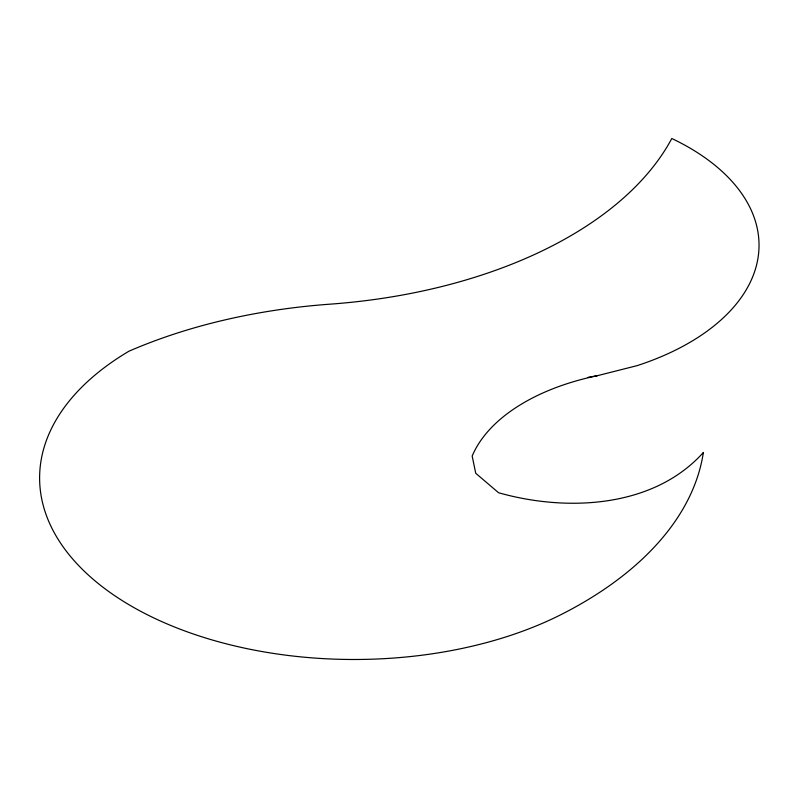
<?xml version="1.0" encoding="UTF-8"?>
<svg xmlns="http://www.w3.org/2000/svg" width="798" height="798" viewBox="0 0 798 798"><rect width="100%" height="100%" fill="white"/><g stroke="black" fill="none" stroke-linecap="round" stroke-linejoin="round"><path stroke-width="1.2" d="M597.094 375.768L637.083 365.654A239.43 138.234 0 0 0 671.796 138.493A411.509 237.585 0 0 1 329.893 304.178A421.404 243.29 0 0 0 128.907 351.23A314.442 181.535 0 0 0 126.214 603.069A314.442 181.535 0 0 0 562.011 614.121A422.142 243.729 0 0 0 703.367 452.476C653.263 508.266 566.351 511.957 498.56 492.735L475.728 473.264L472.167 456.067A197.206 113.855 0 0 1 597.094 375.768L588.066 377.324"/></g></svg>
